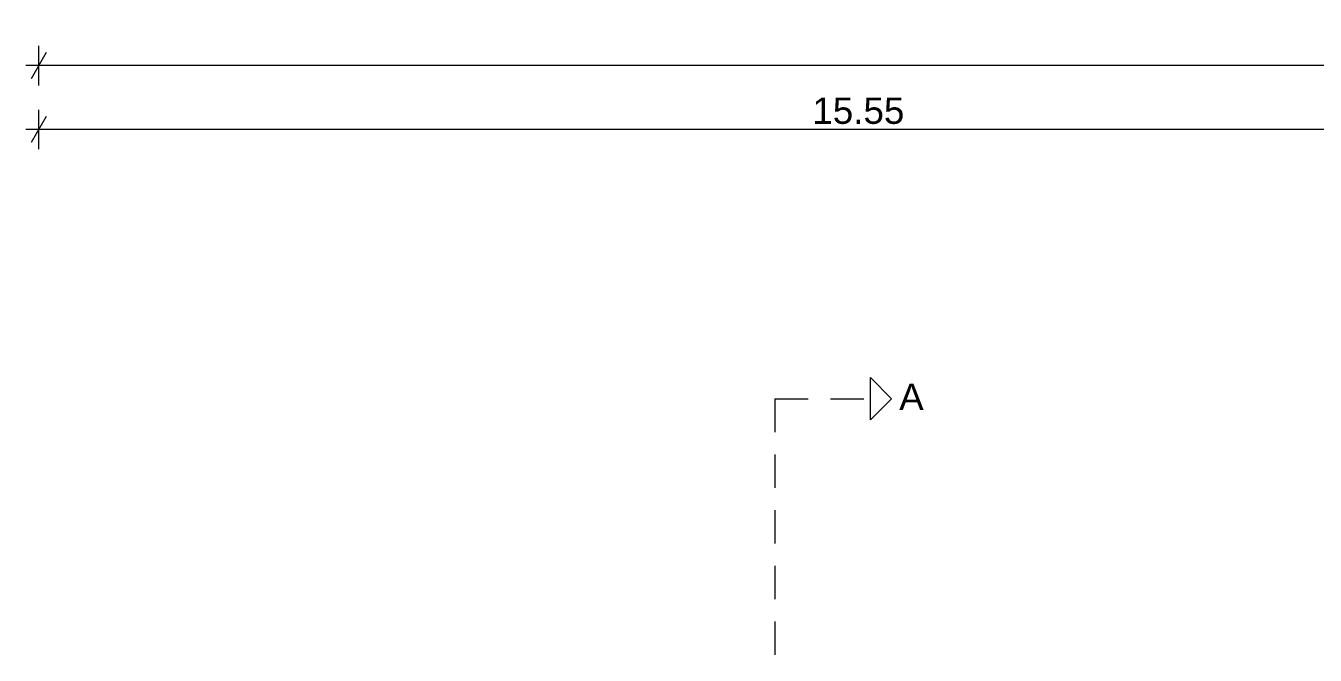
# Model space of a CAD drawing. Header units: feet. Extents: x 2796058 to 2855058, y -67651 to -26651.
# Drawn here: x 2803896 to 2816142, y -41926 to -35948 of the extents above; entities that cross this region are included whole.
import ezdxf

# ---------------------------------------------------------------- set-up
doc = ezdxf.new("R2010")
doc.units = ezdxf.units.FT
doc.header["$MEASUREMENT"] = 0
doc.linetypes.add('Long Dashed', pattern=[529.166651, 317.499995, -211.666656])
doc.layers.add('Dimensioning - General', color=7, linetype='Continuous')
doc.layers.add('Shell - Roof', color=7, linetype='Continuous')
for name, color, linetype, lineweight in [('Dimensioning - General_Pen_No__1', 7, 'Continuous', 0), ('Shell - Roof_Pen_No__20', 1, 'Continuous', 0), ('Text blocks_Pen_No__20', 1, 'Continuous', 0)]:
    doc.layers.add(name, color=color, linetype=linetype, lineweight=lineweight)
doc.styles.add('GENERATED_STYLE_1', font='arial.ttf')
doc.dimstyles.new('GENERATED_STYLE__2', dxfattribs={"dimtxt": 250, "dimasz": 190, "dimexe": 0.18, "dimexo": 3, "dimgap": 0.09, "dimtad": 1, "dimtih": 1, "dimtoh": 1, "dimlfac": 0.001, "dimzin": 0, "dimdsep": 46, "dimtxsty": 'GENERATED_STYLE_1', "dimblk": 'ARROWHEAD_2', "dimblk1": 'ARROWHEAD_2', "dimblk2": 'ARROWHEAD_2', "dimcen": 0.09, "dimclrd": 7, "dimclre": 7, "dimclrt": 7, "dimadec": 0, "dimazin": 0, "dimtfac": 1, "dimtdec": 4, "dimtmove": 0, "dimatfit": 3, "dimfxl": 1, "dimtolj": 1, "dimtzin": 0, "dimarcsym": 0})

# ---------------------------------------------------------------- blocks, each defined once
blk = doc.blocks.new('Line_5', base_point=(2811008, -39490))
at = {"layer": 'Shell - Roof_Pen_No__20', "color": 1, "linetype": 'Continuous', "lineweight": 0}
for p, q in [((2812118, -39490), (2811918, -39290)), ((2811918, -39690), (2811918, -39290)), ((2812118, -39490), (2811918, -39690))]:
    blk.add_line(p, q, dxfattribs=at)
at = {"layer": 'Shell - Roof_Pen_No__20', "color": 1, "linetype": 'Long Dashed', "lineweight": 0}
blk.add_line((2811008, -39490), (2811918, -39490), dxfattribs=at)
blk = doc.blocks.new('*D96', base_point=(2247654, -76425))
at = {"layer": 'Dimensioning - General_Pen_No__1', "color": 7, "linetype": 'Continuous', "lineweight": 0, "transparency": 16777216}
for p, q in [((2804090, -36808), (2803946, -37058)), ((2804018, -36745), (2804018, -37120)), ((2819496, -37058), (2819640, -36808)), ((2819568, -36745), (2819568, -37120)), ((2804018, -36933), (2803896, -36933)), ((2819568, -36933), (2804018, -36933)), ((2819668, -36933), (2819568, -36933))]:
    blk.add_line(p, q, dxfattribs=at)
at = {"layer": 'Dimensioning - General_Pen_No__1', "color": 7, "lineweight": 0, "transparency": 16777216, "insert": (2811366, -36883), "char_height": 250, "attachment_point": 7, "style": 'GENERATED_STYLE_1'}
blk.add_mtext('\\A1;15.55', dxfattribs=at)
blk = doc.blocks.new('ARROWHEAD_2')
at = {"color": 0, "linetype": 'Continuous', "lineweight": 0}
for p, q in [((-0.378, -0.655), (0.378, 0.655)), ((0, 0), (-1, 0))]:
    blk.add_line(p, q, dxfattribs=at)
blk = doc.blocks.new('*D97', base_point=(2247654, -76425))
at = {"layer": 'Dimensioning - General_Pen_No__1', "color": 7, "linetype": 'Continuous', "lineweight": 0, "transparency": 16777216}
for p, q in [((2804090, -36201), (2803946, -36451)), ((2804018, -36139), (2804018, -36514)), ((2835216, -36451), (2835360, -36201)), ((2835288, -36139), (2835288, -36514)), ((2804018, -36326), (2803896, -36326)), ((2835288, -36326), (2804018, -36326)), ((2835410, -36326), (2835288, -36326))]:
    blk.add_line(p, q, dxfattribs=at)
at = {"layer": 'Dimensioning - General_Pen_No__1', "color": 7, "lineweight": 0, "transparency": 16777216, "insert": (2819226, -36276), "char_height": 250, "attachment_point": 7, "style": 'GENERATED_STYLE_1'}
blk.add_mtext('\\A1;31.20', dxfattribs=at)

msp = doc.modelspace()

# ---------------------------------------------------------------- linework, layer by layer
at = {"layer": 'Shell - Roof_Pen_No__20', "color": 1, "linetype": 'Long Dashed', "lineweight": 0}
msp.add_line((2811008.21, -39489.514), (2811008.21, -59108.963), dxfattribs=at)

# ---------------------------------------------------------------- block references
at = {"layer": 'Shell - Roof', "color": 1, "linetype": 'Long Dashed', "lineweight": 0}
msp.add_blockref('Line_5', (2811008.21, -39489.514), dxfattribs=at)

# ---------------------------------------------------------------- texts
at = {"layer": 'Text blocks_Pen_No__20', "color": 1, "linetype": 'Continuous', "lineweight": 0, "insert": (2812190.809, -39347.096), "char_height": 250, "attachment_point": 1, "style": 'GENERATED_STYLE_1'}
msp.add_mtext('\\A1;A', dxfattribs=at)

# ---------------------------------------------------------------- dimensions: what is measured, and where the dimension line sits
at = {"layer": 'Dimensioning - General', "color": 7, "linetype": 'Continuous', "lineweight": 0}
for base, p1, p2, text, picture, middle in [((2804018.173, -36326.11), (2835288.173, -36932.8), (2804018.173, -46657.813), '31.20', '*D97', (2819645.745, -36151.11)), ((2804018.173, -36932.8), (2819568.173, -37598.927), (2804018.173, -49157.813), '15.55', '*D96', (2811785.745, -36757.8))]:
    dim = msp.add_linear_dim(base=base, p1=p1, p2=p2, angle=180, text=text, dimstyle='GENERATED_STYLE__2', dxfattribs=at)
    dim.commit()
    dim.dimension.update_dxf_attribs({"geometry": picture, "text_midpoint": middle, "dimtype": 160})

doc.saveas('drawing.dxf')
